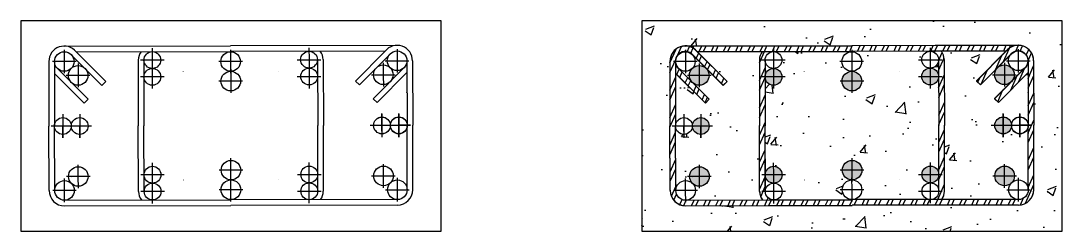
# Model space of a CAD drawing. Header units: millimetres. Extents: x 2329 to 2450, y 1882 to 1940.
# Drawn here: x 2447.639 to 2449.126, y 1912.05 to 1912.35 of the extents above; entities that cross this region are included whole.
import ezdxf

# ---------------------------------------------------------------- set-up
doc = ezdxf.new("R2010")
doc.units = ezdxf.units.MM
doc.linetypes.add('CENTRO', pattern=[50.8, 31.75, -6.35, 6.35, -6.35])
doc.layers.add('Fondazione', color=7, linetype='Continuous', lineweight=25)
doc.layers.add('staffe', color=252, linetype='Continuous', lineweight=20)
doc.layers.add('grigio', color=252, linetype='Continuous')
doc.layers.add('linea di sezione', color=10, linetype='CENTRO')
pattern_1 = [(246, (1.699305, 0.561396), (0.01450253414, -0.00645694421), []), (246, (1.70215, 0.553986), (0.01450253414, -0.00645694421), [])]
pattern_2 = [(50, (1.69931, 0.5614), (0.1275292683, -0.01115736), [0.013335, -0.146685]), (355, (1.6993, 0.5614), (-0.024670395, 0.1337397917), [0.010668, -0.117348409]), (100.4514447, (1.70993, 0.56047), (0.102858873, 0.1225824263), [0.011333006, -0.124663171]), (46.1842, (1.6993, 0.59696), (0.189755329, -0.0294296296), [0.0200025, -0.2200275]), (96.6355576, (1.71512, 0.5945), (0.166182894, 0.173198287), [0.016999516, -0.186994926]), (351.184151, (1.6993, 0.59696), (0.166182894, 0.173198287), [0.016001977, -0.176021812]), (21, (1.71709, 0.58807), (0.106130074, -0.0715856387), [0.013335, -0.146685]), (326, (1.71709, 0.58807), (0.04326142, 0.1289315763), [0.010668, -0.117348]), (71.451445, (1.72593, 0.5821), (0.1493914935, 0.057345938), [0.011333006, -0.1246629563]), (37.5, (1.699305, 0.561396), (0.0021620223, 0.0591885272), [0, -0.1159256, 0, -0.119126, 0, -0.1177925]), (7.5, (1.699305, 0.561396), (0.0467737638, 0.0701264024), [0, -0.0679196, 0, -0.1132586, 0, -0.0448945]), (327.5, (1.659656, 0.561396), (0.0949134166, -0.0040101208), [0, -0.04445, 0, -0.138684, 0, -0.184023]), (317.5, (1.64188, 0.5614), (0.103690427, 0.0177985437), [0, -0.057785, 0, -0.0921004, 0, -0.130683])]

msp = doc.modelspace()

# ---------------------------------------------------------------- hatches: boundary and pattern name
at = {"true_color": 0xf1eb1f, "transparency": 33554687}
h = msp.add_hatch(color=2, dxfattribs=at)
h.dxf.hatch_style = 1
h.paths.add_polyline_path([(2448.6215, 1912.2719), (2448.6075, 1912.2719), (2448.6075, 1912.2579, 0.414214)])
h.paths.add_polyline_path([(2448.6186, 1912.2805), (2448.6161, 1912.283, 0.166164), (2448.6075, 1912.2859), (2448.6075, 1912.2719), (2448.6215, 1912.2719, 0.166164)])
h.paths.add_polyline_path([(2448.6075, 1912.2859, 0.414214), (2448.5935, 1912.2719), (2448.6075, 1912.2719)])
h.paths.add_polyline_path([(2448.6075, 1912.2719), (2448.5935, 1912.2719, 0.148045), (2448.5959, 1912.2641), (2448.5998, 1912.2603, 0.148045), (2448.6075, 1912.2579)])
h = msp.add_hatch(color=2, dxfattribs=at)
h.dxf.hatch_style = 1
h.paths.add_polyline_path([(2448.7135, 1912.2818, 0.414214), (2448.7015, 1912.2698), (2448.7135, 1912.2698)])
h.paths.add_polyline_path([(2448.7135, 1912.2818), (2448.7135, 1912.2698), (2448.7255, 1912.2698, 0.414214)])
h.paths.add_polyline_path([(2448.7255, 1912.2698), (2448.7135, 1912.2698), (2448.7135, 1912.2578, 0.414214)])
h.paths.add_polyline_path([(2448.7135, 1912.2698), (2448.7015, 1912.2698, 0.414214), (2448.7135, 1912.2578)])
h = msp.add_hatch(color=2, dxfattribs=at)
h.dxf.hatch_style = 1
h.paths.add_polyline_path([(2448.9373, 1912.2818, 0.414214), (2448.9253, 1912.2698), (2448.9373, 1912.2698)])
h.paths.add_polyline_path([(2448.9373, 1912.2818), (2448.9373, 1912.2698), (2448.9493, 1912.2698, 0.414214)])
h.paths.add_polyline_path([(2448.9493, 1912.2698), (2448.9373, 1912.2698), (2448.9373, 1912.2578, 0.414214)])
h.paths.add_polyline_path([(2448.9373, 1912.2698), (2448.9253, 1912.2698, 0.414214), (2448.9373, 1912.2578)])
h = msp.add_hatch(color=2, dxfattribs=at)
h.dxf.hatch_style = 1
h.paths.add_polyline_path([(2449.0573, 1912.2728), (2449.0433, 1912.2728), (2449.0433, 1912.2588, 0.414214)])
h.paths.add_polyline_path([(2449.0544, 1912.2813), (2449.0518, 1912.2838, 0.166164), (2449.0433, 1912.2868), (2449.0433, 1912.2728), (2449.0573, 1912.2728, 0.166164)])
h.paths.add_polyline_path([(2449.0433, 1912.2868, 0.414214), (2449.0293, 1912.2728), (2449.0433, 1912.2728)])
h.paths.add_polyline_path([(2449.0433, 1912.2728), (2449.0293, 1912.2728, 0.148045), (2449.0316, 1912.265), (2449.0355, 1912.2611, 0.148045), (2449.0433, 1912.2588)])
h = msp.add_hatch(color=2, dxfattribs=at)
h.dxf.hatch_style = 1
h.paths.add_polyline_path([(2448.8395, 1912.2637), (2448.8255, 1912.2637), (2448.8255, 1912.2497, 0.414214)])
h.paths.add_polyline_path([(2448.8366, 1912.2723), (2448.8341, 1912.2748, 0.166164), (2448.8255, 1912.2777), (2448.8255, 1912.2637), (2448.8395, 1912.2637, 0.166164)])
h.paths.add_polyline_path([(2448.8255, 1912.2777, 0.414214), (2448.8115, 1912.2637), (2448.8255, 1912.2637)])
h.paths.add_polyline_path([(2448.8255, 1912.2637), (2448.8115, 1912.2637, 0.148045), (2448.8139, 1912.2559), (2448.8177, 1912.2521, 0.148045), (2448.8255, 1912.2497)])
h = msp.add_hatch(color=2, dxfattribs=at)
h.dxf.hatch_style = 1
h.paths.add_polyline_path([(2448.6097, 1912.2117, 0.414214), (2448.5977, 1912.1997), (2448.6097, 1912.1997)])
h.paths.add_polyline_path([(2448.6097, 1912.2117), (2448.6097, 1912.1997), (2448.6217, 1912.1997, 0.414214)])
h.paths.add_polyline_path([(2448.6217, 1912.1997), (2448.6097, 1912.1997), (2448.6097, 1912.1877, 0.414214)])
h.paths.add_polyline_path([(2448.6097, 1912.1997), (2448.5977, 1912.1997, 0.414214), (2448.6097, 1912.1877)])
h = msp.add_hatch(color=2, dxfattribs=at)
h.dxf.hatch_style = 1
h.paths.add_polyline_path([(2449.0414, 1912.2125, 0.414214), (2449.0294, 1912.2005), (2449.0414, 1912.2005)])
h.paths.add_polyline_path([(2449.0414, 1912.2125), (2449.0414, 1912.2005), (2449.0534, 1912.2005, 0.414214)])
h.paths.add_polyline_path([(2449.0534, 1912.2005), (2449.0414, 1912.2005), (2449.0414, 1912.1885, 0.414214)])
h.paths.add_polyline_path([(2449.0414, 1912.2005), (2449.0294, 1912.2005, 0.414214), (2449.0414, 1912.1885)])
h = msp.add_hatch(color=2, dxfattribs=at)
h.dxf.hatch_style = 1
h.paths.add_polyline_path([(2448.8398, 1912.1367), (2448.8258, 1912.1367), (2448.8258, 1912.1227, 0.414214)])
h.paths.add_polyline_path([(2448.8368, 1912.1453), (2448.8343, 1912.1478, 0.166164), (2448.8258, 1912.1507), (2448.8258, 1912.1367), (2448.8398, 1912.1367, 0.166164)])
h.paths.add_polyline_path([(2448.8258, 1912.1507, 0.414214), (2448.8118, 1912.1367), (2448.8258, 1912.1367)])
h.paths.add_polyline_path([(2448.8258, 1912.1367), (2448.8118, 1912.1367, 0.148045), (2448.8141, 1912.129), (2448.818, 1912.1251, 0.148045), (2448.8258, 1912.1227)])
h = msp.add_hatch(color=2, dxfattribs=at)
h.dxf.hatch_style = 1
h.paths.add_polyline_path([(2448.6215, 1912.1277), (2448.6075, 1912.1277), (2448.6075, 1912.1137, 0.414214)])
h.paths.add_polyline_path([(2448.6186, 1912.1362), (2448.6161, 1912.1387, 0.166164), (2448.6075, 1912.1417), (2448.6075, 1912.1277), (2448.6215, 1912.1277, 0.166164)])
h.paths.add_polyline_path([(2448.6075, 1912.1417, 0.414214), (2448.5935, 1912.1277), (2448.6075, 1912.1277)])
h.paths.add_polyline_path([(2448.6075, 1912.1277), (2448.5935, 1912.1277, 0.148045), (2448.5959, 1912.1199), (2448.5998, 1912.116, 0.148045), (2448.6075, 1912.1137)])
h = msp.add_hatch(color=2, dxfattribs=at)
h.dxf.hatch_style = 1
h.paths.add_polyline_path([(2448.7138, 1912.1422, 0.414214), (2448.7018, 1912.1302), (2448.7138, 1912.1302)])
h.paths.add_polyline_path([(2448.7138, 1912.1422), (2448.7138, 1912.1302), (2448.7258, 1912.1302, 0.414214)])
h.paths.add_polyline_path([(2448.7258, 1912.1302), (2448.7138, 1912.1302), (2448.7138, 1912.1182, 0.414214)])
h.paths.add_polyline_path([(2448.7138, 1912.1302), (2448.7018, 1912.1302, 0.414214), (2448.7138, 1912.1182)])
h = msp.add_hatch(color=2, dxfattribs=at)
h.dxf.hatch_style = 1
h.paths.add_polyline_path([(2448.9376, 1912.1426, 0.414214), (2448.9256, 1912.1306), (2448.9376, 1912.1306)])
h.paths.add_polyline_path([(2448.9376, 1912.1426), (2448.9376, 1912.1306), (2448.9496, 1912.1306, 0.414214)])
h.paths.add_polyline_path([(2448.9496, 1912.1306), (2448.9376, 1912.1306), (2448.9376, 1912.1186, 0.414214)])
h.paths.add_polyline_path([(2448.9376, 1912.1306), (2448.9256, 1912.1306, 0.414214), (2448.9376, 1912.1186)])
h = msp.add_hatch(color=2, dxfattribs=at)
h.dxf.hatch_style = 1
h.paths.add_polyline_path([(2449.0576, 1912.1285), (2449.0436, 1912.1285), (2449.0436, 1912.1145, 0.414214)])
h.paths.add_polyline_path([(2449.0546, 1912.1371), (2449.0521, 1912.1396, 0.166164), (2449.0436, 1912.1425), (2449.0436, 1912.1285), (2449.0576, 1912.1285, 0.166164)])
h.paths.add_polyline_path([(2449.0436, 1912.1425, 0.414214), (2449.0296, 1912.1285), (2449.0436, 1912.1285)])
h.paths.add_polyline_path([(2449.0436, 1912.1285), (2449.0296, 1912.1285, 0.148045), (2449.0319, 1912.1208), (2449.0358, 1912.1169, 0.148045), (2449.0436, 1912.1145)])
at = {"layer": 'grigio', "transparency": 33554687}
h = msp.add_hatch(dxfattribs=at)
h.set_pattern_fill('AR-CONC', color=256, scale=0.0007)
h.set_pattern_definition([(50, (-0.91984, 0), (0.1275292683, -0.01115736), [0.013335, -0.146685]), (355, (-0.91984, 0), (-0.024670395, 0.1337397917), [0.010668, -0.117348409]), (100.4514447, (-0.90921, -0.00093), (0.102858873, 0.1225824263), [0.011333006, -0.124663171]), (46.1842, (-0.91984, 0.03556), (0.189755329, -0.0294296296), [0.0200025, -0.2200275]), (96.6355576, (-0.90402, 0.0331), (0.166182894, 0.173198287), [0.016999516, -0.186994926]), (351.184151, (-0.91984, 0.03556), (0.166182894, 0.173198287), [0.016001977, -0.176021812]), (21, (-0.90206, 0.02667), (0.106130074, -0.0715856387), [0.013335, -0.146685]), (326, (-0.90206, 0.02667), (0.04326142, 0.1289315763), [0.010668, -0.117348]), (71.451445, (-0.89321, 0.0207), (0.1493914935, 0.057345938), [0.011333006, -0.1246629563]), (37.5, (-0.919837, 0), (0.0021620223, 0.0591885272), [0, -0.1159256, 0, -0.119126, 0, -0.1177925]), (7.5, (-0.91984, 0), (0.0467737638, 0.0701264024), [0, -0.0679196, 0, -0.1132586, 0, -0.0448945]), (327.5, (-0.959487, 0), (0.0949134166, -0.0040101208), [0, -0.04445, 0, -0.138684, 0, -0.184023]), (317.5, (-0.97727, 0), (0.103690427, 0.0177985437), [0, -0.057785, 0, -0.0921004, 0, -0.130683])])
h.paths.add_polyline_path([(2449.1257, 1912.3497), (2448.5257, 1912.3497), (2448.5257, 1912.0497), (2449.1257, 1912.0497)])
h.paths.add_polyline_path([(2448.5657, 1912.1997), (2448.5657, 1912.2917, -0.413939), (2448.5877, 1912.3137), (2448.8253, 1912.314), (2449.0629, 1912.3147, -0.413939), (2449.085, 1912.2927), (2449.0854, 1912.2007), (2449.0854, 1912.1091, -0.411459), (2449.0634, 1912.0866), (2448.8258, 1912.0864), (2448.5888, 1912.0857, -0.416424), (2448.5661, 1912.1078)], flags=16)
h.paths.add_polyline_path([(2448.5977, 1912.1997), (2448.6097, 1912.1997), (2448.6097, 1912.2117, 0.414214)], flags=0)
h.paths.add_polyline_path([(2448.5882, 1912.0938), (2448.5881, 1912.1078), (2448.5741, 1912.1077, 0.414214)], flags=0)
h.paths.add_polyline_path([(2448.5737, 1912.1997), (2448.5737, 1912.1997, 0.414214), (2448.5857, 1912.1877), (2448.5857, 1912.1997), (2448.5737, 1912.1997), (2448.5737, 1912.1996, -1.004548), (2448.5977, 1912.1997, -0.995472), (2448.5737, 1912.1996)], flags=0)
h.paths.add_polyline_path([(2448.6218, 1912.1277, -1), (2448.5938, 1912.1277, -1)], flags=0)
h.paths.add_polyline_path([(2449.0654, 1912.1887), (2449.0654, 1912.1885, 0.413049), (2449.0774, 1912.2005), (2449.0774, 1912.2005, -0.408829)], flags=0)
h.paths.add_polyline_path([(2449.0414, 1912.1886), (2449.0414, 1912.2005), (2449.0294, 1912.2005, 0.412285)], flags=0)
h.paths.add_polyline_path([(2449.0294, 1912.2005), (2449.0414, 1912.2006), (2449.0413, 1912.2125, 0.412285)], flags=0)
h.paths.add_polyline_path([(2449.0414, 1912.2005), (2449.0582, 1912.2005), (2449.0654, 1912.2005), (2449.0654, 1912.2007), (2449.0654, 1912.2007), (2449.0485, 1912.2006), (2449.0414, 1912.2006)], flags=0)
h.paths.add_polyline_path([(2448.6978, 1912.0941, -0.161554), (2448.6938, 1912.1061), (2448.6934, 1912.2), (2448.6934, 1912.2938, -0.161554), (2448.6974, 1912.3058), (2448.6047, 1912.3057), (2448.6472, 1912.2632), (2448.6416, 1912.2575), (2448.6186, 1912.2805, -0.166164), (2448.6215, 1912.2719, -0.6233), (2448.599, 1912.2608), (2448.6219, 1912.2379), (2448.6163, 1912.2322), (2448.5737, 1912.2748), (2448.5737, 1912.2917, -0.715008), (2448.5988, 1912.3003), (2448.6161, 1912.283, -0.063464), (2448.6186, 1912.2805), (2448.6416, 1912.2575), (2448.6472, 1912.2632), (2448.6047, 1912.3057), (2448.8253, 1912.306), (2449.046, 1912.3066), (2449.0036, 1912.2639), (2449.0093, 1912.2583), (2449.0322, 1912.2813, -0.063464), (2449.0347, 1912.2838), (2449.0519, 1912.3012, -0.715008), (2449.077, 1912.2927), (2449.0774, 1912.2007), (2449.0774, 1912.1087, -0.413615), (2449.0634, 1912.0947), (2448.8258, 1912.0945)], flags=0)
h.paths.add_polyline_path([(2448.7015, 1912.2), (2448.7015, 1912.2938, -1), (2448.7255, 1912.2938, -0.414214), (2448.7135, 1912.2818, -0.414214), (2448.7255, 1912.2698, -1), (2448.7015, 1912.2698), (2448.7015, 1912.2), (2448.7018, 1912.1301, -1.001976), (2448.7258, 1912.1302, -0.413058), (2448.7138, 1912.1182, -0.41537), (2448.7259, 1912.1062, -0.998028), (2448.7019, 1912.1061)], flags=0)
h.paths.add_polyline_path([(2448.8256, 1912.1227, -0.41164), (2448.8118, 1912.1367, -1), (2448.8398, 1912.1367, -0.413058), (2448.8258, 1912.1227, -0.41164), (2448.8397, 1912.1087, -1), (2448.8117, 1912.1087, -0.413058)], flags=0)
h.paths.add_polyline_path([(2448.8257, 1912.1087), (2448.8256, 1912.1256), (2448.8258, 1912.1367), (2448.8258, 1912.1199)], flags=0)
h.paths.add_polyline_path([(2448.8115, 1912.2637, -0.410486), (2448.8253, 1912.2777, -0.414214), (2448.8113, 1912.2917, -1), (2448.8393, 1912.2917, -0.410486), (2448.8255, 1912.2777, -0.414214), (2448.8395, 1912.2637, -1)], flags=0)
h.paths.add_polyline_path([(2448.8255, 1912.2637), (2448.8255, 1912.2806), (2448.8253, 1912.2917), (2448.8253, 1912.2749)], flags=0)
h.paths.add_polyline_path([(2448.9256, 1912.1306, -1), (2448.9496, 1912.1306), (2448.9496, 1912.2005), (2448.9493, 1912.2703, -1.001976), (2448.9253, 1912.2703, -0.413058), (2448.9373, 1912.2823, -0.41537), (2448.9252, 1912.2943, -0.998028), (2448.9492, 1912.2943), (2448.9496, 1912.2005), (2448.9496, 1912.1066, -1), (2448.9256, 1912.1066, -0.414214), (2448.9376, 1912.1186, -0.414214)], flags=0)
h.paths.add_polyline_path([(2449.0296, 1912.1285, -1), (2449.0576, 1912.1285, -1)], flags=0)
h = msp.add_hatch(dxfattribs=at)
h.set_pattern_fill('STEEL', color=256, scale=0.005, angle=201)
h.set_pattern_definition(pattern_1)
h.paths.add_polyline_path([(2448.5737, 1912.2), (2448.5737, 1912.292, -0.623285), (2448.5963, 1912.303), (2448.6415, 1912.2578), (2448.6472, 1912.2634), (2448.6047, 1912.306), (2448.6047, 1912.306, 0.702941), (2448.5657, 1912.292), (2448.5657, 1912.2), (2448.5661, 1912.1081, 0.408671), (2448.5882, 1912.086), (2448.8258, 1912.0867), (2449.0633, 1912.0869, 0.411459), (2449.0853, 1912.1093), (2449.0853, 1912.201), (2449.085, 1912.293, 0.702941), (2449.046, 1912.3068), (2449.046, 1912.3068), (2449.0036, 1912.2641), (2449.0093, 1912.2585), (2449.0519, 1912.3014, -0.715008), (2449.077, 1912.2929), (2449.0773, 1912.201), (2449.0773, 1912.109, -0.413615), (2449.0634, 1912.095), (2448.8257, 1912.0947), (2448.5881, 1912.094, -0.414211), (2448.5741, 1912.108)])
h.paths.add_polyline_path([(2448.5792, 1912.2809, -0.23207), (2448.5737, 1912.292), (2448.5737, 1912.275), (2448.6163, 1912.2325), (2448.6219, 1912.2381)], flags=17)
h.paths.add_polyline_path([(2449.0771, 1912.276), (2449.077, 1912.2929, -0.23207), (2449.0716, 1912.2819), (2449.029, 1912.2389), (2449.0347, 1912.2333)], flags=17)
h = msp.add_hatch(dxfattribs=at)
h.set_pattern_fill('STEEL', color=256, scale=0.005, angle=201)
h.set_pattern_definition(pattern_1)
h.paths.add_polyline_path([(2449.0629, 1912.3149), (2448.8253, 1912.3143), (2448.5877, 1912.314, -0.223863), (2448.6047, 1912.306), (2448.8253, 1912.3062), (2449.046, 1912.3068, -0.223863)])
h = msp.add_hatch(dxfattribs=at)
h.set_pattern_fill('AR-CONC', color=256, scale=0.0007)
h.set_pattern_definition(pattern_2)
h.paths.add_polyline_path([(2448.6934, 1912.2941, -0.161554), (2448.6974, 1912.3061), (2448.6047, 1912.306), (2448.6472, 1912.2634), (2448.6415, 1912.2578), (2448.6174, 1912.2818, -0.198912), (2448.6215, 1912.2719, -0.59899), (2448.5998, 1912.2603), (2448.6219, 1912.2381), (2448.6163, 1912.2325), (2448.5737, 1912.275), (2448.5737, 1912.2), (2448.5737, 1912.1997), (2448.5737, 1912.1997, -1), (2448.5977, 1912.1997, -0.998023), (2448.5737, 1912.1997), (2448.5741, 1912.1077, -0.66813), (2448.598, 1912.1177, -0.199938), (2448.5938, 1912.1277, -1), (2448.6218, 1912.1277, -0.666762), (2448.598, 1912.1177, -0.199938), (2448.6021, 1912.1078, -0.359722), (2448.5907, 1912.0941), (2448.6978, 1912.0944, -0.161554), (2448.6938, 1912.1063), (2448.6934, 1912.2002)])
h.paths.add_polyline_path([(2448.6217, 1912.1997, -1), (2448.5977, 1912.1997, -1)], flags=16)
h = msp.add_hatch(dxfattribs=at)
h.set_pattern_fill('STEEL', color=256, scale=0.005, angle=201)
h.set_pattern_definition(pattern_1)
h.paths.add_polyline_path([(2448.7015, 1912.2941, -0.413618), (2448.7134, 1912.3061), (2448.6974, 1912.3061, 0.161554), (2448.6934, 1912.2941), (2448.6934, 1912.2002), (2448.6938, 1912.1063, 0.161554), (2448.6978, 1912.0944), (2448.7139, 1912.0944, -0.414214), (2448.7018, 1912.1064), (2448.7015, 1912.2002)])
h.paths.add_polyline_path([(2448.9573, 1912.2946, 0.161554), (2448.9533, 1912.3066), (2448.9372, 1912.3065, -0.414214), (2448.9492, 1912.2946), (2448.9496, 1912.2007), (2448.9496, 1912.1069, -0.413618), (2448.9376, 1912.0949), (2448.9537, 1912.0949, 0.161554), (2448.9577, 1912.1069), (2448.9577, 1912.2007)])
h = msp.add_hatch(dxfattribs=at)
h.set_pattern_fill('AR-CONC', color=256, scale=0.0007)
h.set_pattern_definition(pattern_2)
h.paths.add_polyline_path([(2448.9496, 1912.2007), (2448.9493, 1912.2697, -0.976486), (2448.9253, 1912.2703, -0.413058), (2448.9373, 1912.2823, -0.41537), (2448.9252, 1912.2943, -0.413356), (2448.9372, 1912.3063), (2448.8253, 1912.3062), (2448.8253, 1912.3057, -0.414512), (2448.8393, 1912.2917, -0.410486), (2448.8255, 1912.2777, -0.414214), (2448.8395, 1912.2637, -1), (2448.8115, 1912.2637, -0.410486), (2448.8253, 1912.2777, -0.414214), (2448.8113, 1912.2917, -0.413916), (2448.8253, 1912.3057), (2448.7135, 1912.3058, -0.413866), (2448.7255, 1912.2938, -0.414214), (2448.7135, 1912.2818, -0.414214), (2448.7255, 1912.2698, -1), (2448.7015, 1912.2698), (2448.7015, 1912.2002), (2448.7018, 1912.1301, -1.001976), (2448.7258, 1912.1302, -0.413058), (2448.7138, 1912.1182, -0.41537), (2448.7259, 1912.1062, -0.355492), (2448.7163, 1912.0944), (2448.8257, 1912.0947, -0.41537), (2448.8117, 1912.1087, -0.413058), (2448.8256, 1912.1227, -0.41164), (2448.8118, 1912.1367, -1), (2448.8398, 1912.1367, -0.413058), (2448.8258, 1912.1227, -0.41164), (2448.8397, 1912.1087, -0.413058), (2448.8257, 1912.0947), (2448.9352, 1912.0949, -0.356608), (2448.9256, 1912.1066, -0.414214), (2448.9376, 1912.1186, -0.414214), (2448.9256, 1912.1306, -0.973815), (2448.9496, 1912.1312)])
h.paths.add_polyline_path([(2448.7578, 1912.123), (2448.7578, 1912.1227), (2448.7578, 1912.1225), (2448.7578, 1912.1227)], flags=16)
h = msp.add_hatch(dxfattribs=at)
h.set_pattern_fill('AR-CONC', color=256, scale=0.0007)
h.set_pattern_definition(pattern_2)
h.paths.add_polyline_path([(2449.049, 1912.2927, -0.197887), (2449.0531, 1912.3025), (2449.0334, 1912.2826, -0.413883), (2449.0531, 1912.2827, -0.199938)])
h.paths.add_polyline_path([(2449.0707, 1912.281, -0.355146), (2449.0531, 1912.2827, -0.199938), (2449.0573, 1912.2728, -0.144919), (2449.055, 1912.2652)])
h.paths.add_polyline_path([(2448.9492, 1912.2937, -0.399199), (2448.9373, 1912.2823, -0.399199), (2448.9493, 1912.2709)])
h.paths.add_polyline_path([(2448.7015, 1912.2938), (2448.7015, 1912.2698, -0.414161), (2448.7135, 1912.2818, -0.414214)])
h.paths.add_polyline_path([(2448.9496, 1912.13, -0.398756), (2448.9376, 1912.1186, -0.398756), (2448.9496, 1912.1072)])
h = msp.add_hatch(dxfattribs=at)
h.set_pattern_fill('AR-CONC', color=256, scale=0.0007)
h.set_pattern_definition(pattern_2)
h.paths.add_polyline_path([(2448.9573, 1912.2946, 0.161554), (2448.9533, 1912.3065), (2449.046, 1912.3068), (2449.0036, 1912.2641), (2449.0093, 1912.2584), (2449.0333, 1912.2826, 0.198912), (2449.0292, 1912.2727, 0.59899), (2449.0511, 1912.2611), (2449.029, 1912.2389), (2449.0347, 1912.2332), (2449.0771, 1912.2759), (2449.0773, 1912.2009), (2449.0773, 1912.2006), (2449.0773, 1912.2006, 1), (2449.0533, 1912.2005, 0.998023), (2449.0773, 1912.2006), (2449.0773, 1912.1087, 0.66813), (2449.0534, 1912.1186, 0.199938), (2449.0575, 1912.1285, 1), (2449.0295, 1912.1284, 0.666762), (2449.0534, 1912.1186, 0.199938), (2449.0493, 1912.1086, 0.359722), (2449.0607, 1912.0949), (2448.9536, 1912.0948, 0.161554), (2448.9576, 1912.1068), (2448.9576, 1912.2007)])
h.paths.add_polyline_path([(2449.0293, 1912.2005, 1), (2449.0533, 1912.2005, 1)], flags=16)

# ---------------------------------------------------------------- linework, layer by layer
for points in [[(2447.8066, 1912.2938), (2447.8066, 1912.1998)], [(2447.8146, 1912.2938), (2447.8146, 1912.1998)], [(2448.0624, 1912.2943), (2448.0627, 1912.2003)], [(2448.0704, 1912.2944), (2448.0708, 1912.2004)], [(2448.6934, 1912.2941), (2448.6934, 1912.2001)], [(2448.6934, 1912.2938), (2448.6934, 1912.1998)], [(2448.7015, 1912.2941), (2448.7015, 1912.2001)], [(2448.7015, 1912.2938), (2448.7015, 1912.1998)], [(2448.9492, 1912.2946), (2448.9496, 1912.2006)], [(2448.9492, 1912.2943), (2448.9496, 1912.2003)], [(2448.9573, 1912.2946), (2448.9577, 1912.2006)], [(2448.9573, 1912.2944), (2448.9577, 1912.2004)], [(2447.7009, 1912.2777), (2447.7009, 1912.2777)], [(2448.1664, 1912.2744), (2448.1663, 1912.2745)], [(2448.1762, 1912.2787), (2448.1762, 1912.2787)], [(2448.5877, 1912.278), (2448.5877, 1912.278)], [(2448.5877, 1912.2777), (2448.5877, 1912.2777)], [(2449.0533, 1912.2744), (2449.0532, 1912.2745)], [(2449.0631, 1912.2787), (2449.0631, 1912.2787)], [(2447.8069, 1912.1061), (2447.8066, 1912.2001)], [(2447.815, 1912.1061), (2447.8146, 1912.2001)], [(2448.0627, 1912.1066), (2448.0627, 1912.2006)], [(2448.0708, 1912.1066), (2448.0708, 1912.2006)], [(2448.6938, 1912.1063), (2448.6934, 1912.2003)], [(2448.6938, 1912.1061), (2448.6934, 1912.2001)], [(2448.7018, 1912.1064), (2448.7015, 1912.2004)], [(2448.7019, 1912.1061), (2448.7015, 1912.2001)], [(2448.9496, 1912.1069), (2448.9496, 1912.2009)], [(2448.9496, 1912.1066), (2448.9496, 1912.2006)], [(2448.9577, 1912.1069), (2448.9577, 1912.2009)], [(2448.9577, 1912.1066), (2448.9577, 1912.2006)], [(2447.7012, 1912.1218), (2447.7012, 1912.1218)], [(2447.711, 1912.126), (2447.711, 1912.1259)], [(2448.1667, 1912.1269), (2448.1666, 1912.1268)], [(2448.1765, 1912.1227), (2448.1765, 1912.1227)], [(2448.588, 1912.1218), (2448.588, 1912.1218)], [(2448.588, 1912.1218), (2448.588, 1912.1218)], [(2448.5979, 1912.126), (2448.5979, 1912.1259)], [(2448.5979, 1912.126), (2448.5979, 1912.1259)], [(2449.0535, 1912.1269), (2449.0535, 1912.1268)], [(2449.0535, 1912.1269), (2449.0535, 1912.1268)], [(2449.0634, 1912.1227), (2449.0634, 1912.1227)], [(2449.0634, 1912.1227), (2449.0634, 1912.1227)]]:
    msp.add_lwpolyline(points)
for centre, radius in [((2447.7009, 1912.2917), 0.014), ((2447.8266, 1912.2938), 0.012), ((2447.9384, 1912.2917), 0.014), ((2448.0504, 1912.2943), 0.012), ((2448.1761, 1912.2927), 0.014), ((2448.5877, 1912.2917), 0.014), ((2448.5877, 1912.2917), 0.014), ((2448.7135, 1912.2938), 0.012), ((2448.7135, 1912.2938), 0.012), ((2448.8253, 1912.2917), 0.014), ((2448.8253, 1912.2917), 0.014), ((2448.9372, 1912.2943), 0.012), ((2448.9372, 1912.2943), 0.012), ((2449.063, 1912.2927), 0.014), ((2449.063, 1912.2927), 0.014), ((2447.7207, 1912.2719), 0.014), ((2447.8266, 1912.2698), 0.012), ((2448.0505, 1912.2703), 0.012), ((2448.1564, 1912.2728), 0.014), ((2448.6075, 1912.2719), 0.014), ((2448.6075, 1912.2719), 0.014), ((2448.7135, 1912.2698), 0.012), ((2448.7135, 1912.2698), 0.012), ((2448.9373, 1912.2703), 0.012), ((2448.9373, 1912.2703), 0.012), ((2449.0433, 1912.2728), 0.014), ((2449.0433, 1912.2728), 0.014), ((2447.9386, 1912.2637), 0.014), ((2448.8255, 1912.2637), 0.014), ((2448.8255, 1912.2637), 0.014), ((2447.6989, 1912.1997), 0.012), ((2447.7229, 1912.1997), 0.012), ((2448.1545, 1912.2006), 0.012), ((2448.1545, 1912.2005), 0.012), ((2448.1785, 1912.2007), 0.012), ((2448.1785, 1912.2005), 0.012), ((2448.5857, 1912.1997), 0.012), ((2448.5857, 1912.1997), 0.012), ((2448.6097, 1912.1997), 0.012), ((2448.6097, 1912.1997), 0.012), ((2449.0414, 1912.2006), 0.012), ((2449.0414, 1912.2006), 0.012), ((2449.0414, 1912.2005), 0.012), ((2449.0414, 1912.2005), 0.012), ((2449.0654, 1912.2007), 0.012), ((2449.0654, 1912.2007), 0.012), ((2449.0654, 1912.2005), 0.012), ((2449.0654, 1912.2005), 0.012), ((2447.9389, 1912.1367), 0.014), ((2448.8258, 1912.1367), 0.014), ((2448.8258, 1912.1367), 0.014), ((2447.7209, 1912.1277), 0.014), ((2447.8269, 1912.1302), 0.012), ((2448.0507, 1912.1306), 0.012), ((2448.1567, 1912.1285), 0.014), ((2448.6078, 1912.1277), 0.014), ((2448.6078, 1912.1277), 0.014), ((2448.7138, 1912.1302), 0.012), ((2448.7138, 1912.1302), 0.012), ((2448.9376, 1912.1306), 0.012), ((2448.9376, 1912.1306), 0.012), ((2449.0436, 1912.1285), 0.014), ((2449.0436, 1912.1285), 0.014), ((2447.7012, 1912.1078), 0.014), ((2447.827, 1912.1062), 0.012), ((2447.9388, 1912.1087), 0.014), ((2448.0507, 1912.1066), 0.012), ((2448.1765, 1912.1087), 0.014), ((2448.5881, 1912.1078), 0.014), ((2448.5881, 1912.1078), 0.014), ((2448.7139, 1912.1062), 0.012), ((2448.7139, 1912.1062), 0.012), ((2448.8257, 1912.1087), 0.014), ((2448.8257, 1912.1087), 0.014), ((2448.9376, 1912.1066), 0.012), ((2448.9376, 1912.1066), 0.012), ((2449.0634, 1912.1087), 0.014), ((2449.0634, 1912.1087), 0.014)]:
    msp.add_circle(centre, radius)
for centre, radius, start, end in [((2447.7009, 1912.2917), 0.022, 39.2093, 180.2209), ((2448.1761, 1912.2927), 0.022, 0.0053, 141.0169), ((2448.5877, 1912.292), 0.022, 39.2093, 180.2209), ((2448.5877, 1912.2917), 0.022, 39.2093, 180.2209), ((2449.063, 1912.2929), 0.022, 0.0053, 141.0169), ((2449.063, 1912.2927), 0.022, 0.0053, 141.0169), ((2447.8266, 1912.2938), 0.02, 143.6002, 180), ((2448.0504, 1912.2943), 0.02, 0.2262, 36.626), ((2448.5877, 1912.292), 0.014, 52.2608, 232.2608), ((2448.7135, 1912.2941), 0.02, 143.6002, 180), ((2448.7135, 1912.2938), 0.02, 143.6002, 180), ((2448.9372, 1912.2945), 0.02, 0.2262, 36.626), ((2448.9372, 1912.2943), 0.02, 0.2262, 36.626), ((2449.063, 1912.2929), 0.014, 307.9654, 142.487), ((2447.7009, 1912.2637), 0.022, 230.478, 230.7907), ((2448.1762, 1912.2647), 0.022, 309.4355, 309.7482), ((2448.5877, 1912.264), 0.022, 230.478, 230.7907), ((2448.5877, 1912.2637), 0.022, 230.478, 230.7907), ((2449.0631, 1912.2649), 0.022, 309.4355, 309.7482), ((2449.0631, 1912.2647), 0.022, 309.4355, 309.7482), ((2447.7011, 1912.1358), 0.022, 129.4355, 129.7482), ((2448.1765, 1912.1367), 0.022, 50.478, 50.7907), ((2448.588, 1912.136), 0.022, 129.4355, 129.7482), ((2448.588, 1912.1358), 0.022, 129.4355, 129.7482), ((2449.0633, 1912.137), 0.022, 50.478, 50.7907), ((2449.0634, 1912.1367), 0.022, 50.478, 50.7907), ((2447.7015, 1912.108), 0.0223, 180.5778, 269.414), ((2447.827, 1912.1062), 0.02, 180.2262, 216.626), ((2448.0507, 1912.1066), 0.02, 323.6002, 0), ((2448.1762, 1912.109), 0.0223, 270.8122, 359.6484), ((2448.5884, 1912.1083), 0.0223, 180.5778, 269.414), ((2448.5884, 1912.108), 0.0223, 180.5778, 269.414), ((2448.7138, 1912.1064), 0.02, 180.2262, 216.626), ((2448.7139, 1912.1062), 0.02, 180.2262, 216.626), ((2448.9376, 1912.1069), 0.02, 323.6002, 0), ((2448.9376, 1912.1066), 0.02, 323.6002, 0), ((2449.063, 1912.1092), 0.0223, 270.8122, 359.6484), ((2449.063, 1912.109), 0.0223, 270.8122, 359.6484)]:
    msp.add_arc(centre, radius, start, end)
at = {"layer": 'Fondazione'}
for p, q in [((2447.7094, 1912.3028), (2447.7547, 1912.2575)), ((2447.7178, 1912.3057), (2447.7603, 1912.2632)), ((2448.1591, 1912.3066), (2448.1168, 1912.2639)), ((2448.1675, 1912.3037), (2448.1224, 1912.2583)), ((2448.5963, 1912.303), (2448.6415, 1912.2578)), ((2448.5963, 1912.3028), (2448.6416, 1912.2575)), ((2448.6047, 1912.306), (2448.6472, 1912.2634)), ((2448.6047, 1912.3057), (2448.6472, 1912.2632)), ((2449.046, 1912.3068), (2449.0036, 1912.2641)), ((2449.046, 1912.3066), (2449.0036, 1912.2639)), ((2449.0544, 1912.3039), (2449.0093, 1912.2585)), ((2449.0544, 1912.3037), (2449.0093, 1912.2583)), ((2447.6898, 1912.2831), (2447.735, 1912.2379)), ((2448.1872, 1912.2841), (2448.1421, 1912.2387)), ((2448.5767, 1912.2834), (2448.6219, 1912.2381)), ((2448.5767, 1912.2831), (2448.6219, 1912.2379)), ((2449.0741, 1912.2841), (2449.029, 1912.2387)), ((2449.0716, 1912.2819), (2449.029, 1912.2389)), ((2447.6869, 1912.2748), (2447.7294, 1912.2322)), ((2448.1902, 1912.2758), (2448.1478, 1912.2331)), ((2448.5737, 1912.275), (2448.6163, 1912.2325)), ((2448.5737, 1912.2748), (2448.6163, 1912.2322)), ((2449.0771, 1912.276), (2449.0347, 1912.2333)), ((2449.0771, 1912.2758), (2449.0347, 1912.2331)), ((2447.7603, 1912.2632), (2447.7547, 1912.2575)), ((2448.1168, 1912.2639), (2448.1224, 1912.2583)), ((2448.6472, 1912.2634), (2448.6415, 1912.2578)), ((2448.6472, 1912.2632), (2448.6416, 1912.2575)), ((2449.0036, 1912.2641), (2449.0093, 1912.2585)), ((2449.0036, 1912.2639), (2449.0093, 1912.2583)), ((2447.735, 1912.2379), (2447.7294, 1912.2322)), ((2448.1421, 1912.2387), (2448.1478, 1912.2331)), ((2448.6219, 1912.2381), (2448.6163, 1912.2325)), ((2448.6219, 1912.2379), (2448.6163, 1912.2322)), ((2449.029, 1912.2389), (2449.0347, 1912.2333)), ((2449.029, 1912.2387), (2449.0347, 1912.2331))]:
    msp.add_line(p, q, dxfattribs=at)
at = {"layer": 'Fondazione', "lineweight": 25}
for points in [[(2447.6389, 1912.0497), (2448.2389, 1912.0497), (2448.2389, 1912.3497), (2447.6389, 1912.3497)], [(2448.5257, 1912.0497), (2449.1257, 1912.0497), (2449.1257, 1912.3497), (2448.5257, 1912.3497)]]:
    msp.add_lwpolyline(points, close=True, dxfattribs=at)
at = {"layer": 'Fondazione'}
for points in [[(2447.7009, 1912.3138), (2447.9384, 1912.314)], [(2448.176, 1912.3147), (2447.9384, 1912.314)], [(2448.5877, 1912.314), (2448.8253, 1912.3143)], [(2448.5877, 1912.3138), (2448.8253, 1912.314)], [(2449.0629, 1912.315), (2448.8253, 1912.3143)], [(2449.0629, 1912.3147), (2448.8253, 1912.314)], [(2447.7178, 1912.3057), (2447.9385, 1912.306)], [(2448.1591, 1912.3066), (2447.9385, 1912.306)], [(2448.6047, 1912.306), (2448.8253, 1912.3062)], [(2448.6047, 1912.3057), (2448.8253, 1912.306)], [(2449.046, 1912.3068), (2448.8253, 1912.3062)], [(2449.046, 1912.3066), (2448.8253, 1912.306)], [(2447.6789, 1912.2917), (2447.6789, 1912.1997)], [(2447.6869, 1912.2917), (2447.6869, 1912.1997)], [(2448.1901, 1912.2927), (2448.1905, 1912.2007)], [(2448.1981, 1912.2927), (2448.1985, 1912.2007)], [(2448.5657, 1912.292), (2448.5657, 1912.2)], [(2448.5657, 1912.2917), (2448.5657, 1912.1997)], [(2448.5737, 1912.292), (2448.5737, 1912.2)], [(2448.5737, 1912.2917), (2448.5737, 1912.1997)], [(2449.077, 1912.2929), (2449.0773, 1912.2009)], [(2449.077, 1912.2927), (2449.0774, 1912.2007)], [(2449.085, 1912.293), (2449.0853, 1912.201)], [(2449.085, 1912.2927), (2449.0854, 1912.2007)], [(2447.6792, 1912.1077), (2447.6789, 1912.1997)], [(2447.6869, 1912.1997), (2447.6869, 1912.1997)], [(2447.6872, 1912.1077), (2447.6869, 1912.1997)], [(2447.6869, 1912.1997), (2447.6869, 1912.1997)], [(2448.1905, 1912.2007), (2448.1905, 1912.2007)], [(2448.1905, 1912.1087), (2448.1905, 1912.2007)], [(2448.1905, 1912.2007), (2448.1905, 1912.2007)], [(2448.1985, 1912.1087), (2448.1985, 1912.2007)], [(2448.5661, 1912.108), (2448.5657, 1912.2)], [(2448.5661, 1912.1077), (2448.5657, 1912.1997)], [(2448.5737, 1912.2), (2448.5737, 1912.2)], [(2448.5741, 1912.108), (2448.5737, 1912.2)], [(2448.5737, 1912.2), (2448.5737, 1912.2)], [(2448.5737, 1912.1997), (2448.5737, 1912.1997)], [(2448.5741, 1912.1077), (2448.5737, 1912.1997)], [(2448.5737, 1912.1997), (2448.5737, 1912.1997)], [(2449.0773, 1912.2009), (2449.0773, 1912.2009)], [(2449.0773, 1912.109), (2449.0773, 1912.201)], [(2449.0773, 1912.201), (2449.0773, 1912.201)], [(2449.0774, 1912.2007), (2449.0774, 1912.2007)], [(2449.0774, 1912.1087), (2449.0774, 1912.2007)], [(2449.0774, 1912.2007), (2449.0774, 1912.2007)], [(2449.0853, 1912.109), (2449.0853, 1912.201)], [(2449.0854, 1912.1087), (2449.0854, 1912.2007)], [(2447.7013, 1912.0938), (2447.9389, 1912.0945)], [(2448.1765, 1912.0947), (2447.9389, 1912.0945)], [(2448.5881, 1912.094), (2448.8257, 1912.0947)], [(2448.5882, 1912.0938), (2448.8258, 1912.0945)], [(2449.0633, 1912.095), (2448.8257, 1912.0947)], [(2449.0634, 1912.0947), (2448.8258, 1912.0945)], [(2447.7013, 1912.0857), (2447.9389, 1912.0864)], [(2448.1765, 1912.0866), (2447.9389, 1912.0864)], [(2448.5882, 1912.086), (2448.8258, 1912.0867)], [(2448.5882, 1912.0857), (2448.8258, 1912.0864)], [(2449.0633, 1912.0869), (2448.8258, 1912.0867)], [(2449.0634, 1912.0866), (2448.8258, 1912.0864)]]:
    msp.add_lwpolyline(points, dxfattribs=at)
at = {"layer": 'linea di sezione'}
for points in [[(2447.8266, 1912.3107), (2447.8266, 1912.2938)], [(2448.0503, 1912.3111), (2448.0504, 1912.2943)], [(2448.7135, 1912.3107), (2448.7135, 1912.2938)], [(2448.7135, 1912.3107), (2448.7135, 1912.2938)], [(2448.9372, 1912.3111), (2448.9372, 1912.2943)], [(2448.9372, 1912.3111), (2448.9372, 1912.2943)], [(2447.7009, 1912.3086), (2447.7009, 1912.2917)], [(2447.9384, 1912.3086), (2447.9384, 1912.2917)], [(2448.1761, 1912.3095), (2448.1761, 1912.2927)], [(2448.5877, 1912.3086), (2448.5877, 1912.2917)], [(2448.5877, 1912.3086), (2448.5877, 1912.2917)], [(2448.8253, 1912.3086), (2448.8253, 1912.2917)], [(2448.8253, 1912.3086), (2448.8253, 1912.2917)], [(2449.0629, 1912.3095), (2449.063, 1912.2927)], [(2449.0629, 1912.3095), (2449.063, 1912.2927)], [(2447.7009, 1912.2917), (2447.684, 1912.2917)], [(2447.7177, 1912.2917), (2447.7009, 1912.2917)], [(2447.7009, 1912.2917), (2447.7009, 1912.2749)], [(2447.7207, 1912.2888), (2447.7207, 1912.2719)], [(2447.8266, 1912.2938), (2447.8097, 1912.2938)], [(2447.8435, 1912.2938), (2447.8266, 1912.2938)], [(2447.8266, 1912.2938), (2447.8266, 1912.277)], [(2447.8266, 1912.2867), (2447.8266, 1912.2698)], [(2447.9384, 1912.2917), (2447.9216, 1912.2917)], [(2447.9553, 1912.2917), (2447.9384, 1912.2917)], [(2447.9384, 1912.2917), (2447.9384, 1912.2749)], [(2447.9386, 1912.2806), (2447.9386, 1912.2637)], [(2448.0335, 1912.2942), (2448.0504, 1912.2943)], [(2448.0504, 1912.2943), (2448.0672, 1912.2943)], [(2448.0504, 1912.2943), (2448.0504, 1912.2774)], [(2448.0504, 1912.2871), (2448.0505, 1912.2703)], [(2448.1563, 1912.2896), (2448.1564, 1912.2728)], [(2448.1593, 1912.2926), (2448.1761, 1912.2927)], [(2448.1761, 1912.2927), (2448.193, 1912.2927)], [(2448.1761, 1912.2927), (2448.1762, 1912.2758)], [(2448.5877, 1912.2917), (2448.5709, 1912.2917)], [(2448.5877, 1912.2917), (2448.5709, 1912.2917)], [(2448.6046, 1912.2917), (2448.5877, 1912.2917)], [(2448.5877, 1912.2917), (2448.5877, 1912.2749)], [(2448.6046, 1912.2917), (2448.5877, 1912.2917)], [(2448.5877, 1912.2917), (2448.5877, 1912.2749)], [(2448.6075, 1912.2888), (2448.6075, 1912.2719)], [(2448.6075, 1912.2888), (2448.6075, 1912.2719)], [(2448.7135, 1912.2938), (2448.6966, 1912.2938)], [(2448.7135, 1912.2938), (2448.6966, 1912.2938)], [(2448.7303, 1912.2938), (2448.7135, 1912.2938)], [(2448.7135, 1912.2938), (2448.7135, 1912.277)], [(2448.7303, 1912.2938), (2448.7135, 1912.2938)], [(2448.7135, 1912.2938), (2448.7135, 1912.277)], [(2448.7135, 1912.2867), (2448.7135, 1912.2698)], [(2448.7135, 1912.2867), (2448.7135, 1912.2698)], [(2448.8253, 1912.2917), (2448.8085, 1912.2917)], [(2448.8253, 1912.2917), (2448.8085, 1912.2917)], [(2448.8422, 1912.2917), (2448.8253, 1912.2917)], [(2448.8253, 1912.2917), (2448.8253, 1912.2749)], [(2448.8422, 1912.2917), (2448.8253, 1912.2917)], [(2448.8253, 1912.2917), (2448.8253, 1912.2749)], [(2448.8255, 1912.2806), (2448.8255, 1912.2637)], [(2448.8255, 1912.2806), (2448.8255, 1912.2637)], [(2448.9204, 1912.2942), (2448.9372, 1912.2943)], [(2448.9204, 1912.2942), (2448.9372, 1912.2943)], [(2448.9372, 1912.2943), (2448.9541, 1912.2943)], [(2448.9372, 1912.2943), (2448.9373, 1912.2774)], [(2448.9372, 1912.2943), (2448.9541, 1912.2943)], [(2448.9372, 1912.2943), (2448.9373, 1912.2774)], [(2448.9373, 1912.2871), (2448.9373, 1912.2703)], [(2448.9373, 1912.2871), (2448.9373, 1912.2703)], [(2449.0432, 1912.2896), (2449.0433, 1912.2728)], [(2449.0432, 1912.2896), (2449.0433, 1912.2728)], [(2449.0461, 1912.2926), (2449.063, 1912.2927)], [(2449.0461, 1912.2926), (2449.063, 1912.2927)], [(2449.063, 1912.2927), (2449.0799, 1912.2927)], [(2449.063, 1912.2927), (2449.0631, 1912.2758)], [(2449.063, 1912.2927), (2449.0799, 1912.2927)], [(2449.063, 1912.2927), (2449.0631, 1912.2758)], [(2447.7207, 1912.2719), (2447.7038, 1912.2719)], [(2447.7375, 1912.2719), (2447.7207, 1912.2719)], [(2447.7207, 1912.2719), (2447.7207, 1912.2551)], [(2447.8266, 1912.2698), (2447.8097, 1912.2698)], [(2447.8435, 1912.2698), (2447.8266, 1912.2698)], [(2447.8266, 1912.2698), (2447.8266, 1912.253)], [(2448.0336, 1912.2702), (2448.0505, 1912.2703)], [(2448.0505, 1912.2703), (2448.0673, 1912.2703)], [(2448.0505, 1912.2703), (2448.0505, 1912.2534)], [(2448.1395, 1912.2727), (2448.1564, 1912.2728)], [(2448.1564, 1912.2728), (2448.1733, 1912.2728)], [(2448.1564, 1912.2728), (2448.1565, 1912.2559)], [(2448.6075, 1912.2719), (2448.5907, 1912.2719)], [(2448.6075, 1912.2719), (2448.5907, 1912.2719)], [(2448.6244, 1912.2719), (2448.6075, 1912.2719)], [(2448.6075, 1912.2719), (2448.6075, 1912.2551)], [(2448.6244, 1912.2719), (2448.6075, 1912.2719)], [(2448.6075, 1912.2719), (2448.6075, 1912.2551)], [(2448.7135, 1912.2698), (2448.6966, 1912.2698)], [(2448.7135, 1912.2698), (2448.6966, 1912.2698)], [(2448.7303, 1912.2698), (2448.7135, 1912.2698)], [(2448.7135, 1912.2698), (2448.7135, 1912.253)], [(2448.7303, 1912.2698), (2448.7135, 1912.2698)], [(2448.7135, 1912.2698), (2448.7135, 1912.253)], [(2448.9205, 1912.2702), (2448.9373, 1912.2703)], [(2448.9205, 1912.2702), (2448.9373, 1912.2703)], [(2448.9373, 1912.2703), (2448.9542, 1912.2703)], [(2448.9373, 1912.2703), (2448.9374, 1912.2534)], [(2448.9373, 1912.2703), (2448.9542, 1912.2703)], [(2448.9373, 1912.2703), (2448.9374, 1912.2534)], [(2449.0264, 1912.2727), (2449.0433, 1912.2728)], [(2449.0264, 1912.2727), (2449.0433, 1912.2728)], [(2449.0433, 1912.2728), (2449.0601, 1912.2728)], [(2449.0433, 1912.2728), (2449.0433, 1912.2559)], [(2449.0433, 1912.2728), (2449.0601, 1912.2728)], [(2449.0433, 1912.2728), (2449.0433, 1912.2559)], [(2447.9386, 1912.2637), (2447.9218, 1912.2637)], [(2447.9555, 1912.2637), (2447.9386, 1912.2637)], [(2447.9386, 1912.2637), (2447.9386, 1912.2469)], [(2448.8255, 1912.2637), (2448.8086, 1912.2637)], [(2448.8255, 1912.2637), (2448.8086, 1912.2637)], [(2448.8424, 1912.2637), (2448.8255, 1912.2637)], [(2448.8255, 1912.2637), (2448.8255, 1912.2469)], [(2448.8424, 1912.2637), (2448.8255, 1912.2637)], [(2448.8255, 1912.2637), (2448.8255, 1912.2469)], [(2447.6989, 1912.2166), (2447.6989, 1912.1997)], [(2447.7229, 1912.2166), (2447.7229, 1912.1997)], [(2448.1545, 1912.2006), (2448.1544, 1912.2174)], [(2448.1545, 1912.2173), (2448.1545, 1912.2005)], [(2448.1785, 1912.2007), (2448.1784, 1912.2175)], [(2448.1785, 1912.2173), (2448.1785, 1912.2005)], [(2448.5857, 1912.2166), (2448.5857, 1912.1997)], [(2448.5857, 1912.2166), (2448.5857, 1912.1997)], [(2448.6097, 1912.2166), (2448.6097, 1912.1997)], [(2448.6097, 1912.2166), (2448.6097, 1912.1997)], [(2449.0414, 1912.2006), (2449.0413, 1912.2174)], [(2449.0414, 1912.2006), (2449.0413, 1912.2174)], [(2449.0414, 1912.2173), (2449.0414, 1912.2005)], [(2449.0414, 1912.2173), (2449.0414, 1912.2005)], [(2449.0654, 1912.2007), (2449.0653, 1912.2175)], [(2449.0654, 1912.2007), (2449.0653, 1912.2175)], [(2449.0654, 1912.2173), (2449.0654, 1912.2005)], [(2449.0654, 1912.2173), (2449.0654, 1912.2005)], [(2447.6989, 1912.1997), (2447.682, 1912.1997)], [(2447.6989, 1912.1829), (2447.6989, 1912.1998)], [(2447.7157, 1912.1997), (2447.6989, 1912.1997)], [(2447.6989, 1912.1997), (2447.6989, 1912.1829)], [(2447.7229, 1912.1997), (2447.706, 1912.1997)], [(2447.7229, 1912.183), (2447.7229, 1912.1999)], [(2447.7397, 1912.1997), (2447.7229, 1912.1997)], [(2447.7229, 1912.1997), (2447.7229, 1912.1829)], [(2448.1545, 1912.2006), (2448.1376, 1912.2005)], [(2448.1545, 1912.2005), (2448.1376, 1912.2005)], [(2448.1713, 1912.2006), (2448.1545, 1912.2006)], [(2448.1546, 1912.1837), (2448.1545, 1912.2006)], [(2448.1713, 1912.2005), (2448.1545, 1912.2005)], [(2448.1545, 1912.2005), (2448.1545, 1912.1836)], [(2448.1785, 1912.2007), (2448.1616, 1912.2006)], [(2448.1785, 1912.2005), (2448.1616, 1912.2005)], [(2448.1953, 1912.2007), (2448.1785, 1912.2007)], [(2448.1786, 1912.1838), (2448.1785, 1912.2007)], [(2448.1953, 1912.2005), (2448.1785, 1912.2005)], [(2448.1785, 1912.2005), (2448.1785, 1912.1836)], [(2448.5857, 1912.1997), (2448.5689, 1912.1997)], [(2448.5857, 1912.1997), (2448.5689, 1912.1997)], [(2448.5858, 1912.1829), (2448.5857, 1912.1998)], [(2448.5858, 1912.1829), (2448.5857, 1912.1998)], [(2448.6026, 1912.1997), (2448.5857, 1912.1997)], [(2448.5857, 1912.1997), (2448.5857, 1912.1829)], [(2448.6026, 1912.1997), (2448.5857, 1912.1997)], [(2448.5857, 1912.1997), (2448.5857, 1912.1829)], [(2448.6097, 1912.1997), (2448.5929, 1912.1997)], [(2448.6097, 1912.1997), (2448.5929, 1912.1997)], [(2448.6098, 1912.183), (2448.6097, 1912.1999)], [(2448.6098, 1912.183), (2448.6097, 1912.1999)], [(2448.6266, 1912.1997), (2448.6097, 1912.1997)], [(2448.6097, 1912.1997), (2448.6097, 1912.1829)], [(2448.6266, 1912.1997), (2448.6097, 1912.1997)], [(2448.6097, 1912.1997), (2448.6097, 1912.1829)], [(2449.0414, 1912.2006), (2449.0245, 1912.2005)], [(2449.0414, 1912.2006), (2449.0245, 1912.2005)], [(2449.0414, 1912.2005), (2449.0245, 1912.2005)], [(2449.0414, 1912.2005), (2449.0245, 1912.2005)], [(2449.0582, 1912.2006), (2449.0414, 1912.2006)], [(2449.0414, 1912.1837), (2449.0414, 1912.2006)], [(2449.0582, 1912.2006), (2449.0414, 1912.2006)], [(2449.0414, 1912.1837), (2449.0414, 1912.2006)], [(2449.0582, 1912.2005), (2449.0414, 1912.2005)], [(2449.0414, 1912.2005), (2449.0414, 1912.1836)], [(2449.0582, 1912.2005), (2449.0414, 1912.2005)], [(2449.0414, 1912.2005), (2449.0414, 1912.1836)], [(2449.0654, 1912.2007), (2449.0485, 1912.2006)], [(2449.0654, 1912.2007), (2449.0485, 1912.2006)], [(2449.0654, 1912.2005), (2449.0485, 1912.2005)], [(2449.0654, 1912.2005), (2449.0485, 1912.2005)], [(2449.0822, 1912.2007), (2449.0654, 1912.2007)], [(2449.0654, 1912.1838), (2449.0654, 1912.2007)], [(2449.0822, 1912.2007), (2449.0654, 1912.2007)], [(2449.0654, 1912.1838), (2449.0654, 1912.2007)], [(2449.0822, 1912.2005), (2449.0654, 1912.2005)], [(2449.0654, 1912.2005), (2449.0654, 1912.1836)], [(2449.0822, 1912.2005), (2449.0654, 1912.2005)], [(2449.0654, 1912.2005), (2449.0654, 1912.1836)], [(2447.8269, 1912.1302), (2447.8268, 1912.147)], [(2447.9389, 1912.1367), (2447.9388, 1912.1536)], [(2448.0507, 1912.1306), (2448.0507, 1912.1475)], [(2448.7138, 1912.1302), (2448.7137, 1912.147)], [(2448.7138, 1912.1302), (2448.7137, 1912.147)], [(2448.8258, 1912.1367), (2448.8257, 1912.1536)], [(2448.8258, 1912.1367), (2448.8257, 1912.1536)], [(2448.9376, 1912.1306), (2448.9376, 1912.1475)], [(2448.9376, 1912.1306), (2448.9376, 1912.1475)], [(2447.7209, 1912.1277), (2447.7209, 1912.1445)], [(2447.9389, 1912.1367), (2447.922, 1912.1367)], [(2447.9557, 1912.1368), (2447.9389, 1912.1367)], [(2447.9389, 1912.1199), (2447.9389, 1912.1367)], [(2448.1567, 1912.1285), (2448.1567, 1912.1454)], [(2448.6078, 1912.1277), (2448.6078, 1912.1445)], [(2448.6078, 1912.1277), (2448.6078, 1912.1445)], [(2448.8258, 1912.1367), (2448.8089, 1912.1367)], [(2448.8258, 1912.1367), (2448.8089, 1912.1367)], [(2448.8426, 1912.1368), (2448.8258, 1912.1367)], [(2448.8426, 1912.1368), (2448.8258, 1912.1367)], [(2448.8258, 1912.1199), (2448.8258, 1912.1367)], [(2448.8258, 1912.1199), (2448.8258, 1912.1367)], [(2449.0436, 1912.1285), (2449.0436, 1912.1454)], [(2449.0436, 1912.1285), (2449.0436, 1912.1454)], [(2447.7012, 1912.1078), (2447.7012, 1912.1247)], [(2447.7209, 1912.1277), (2447.7041, 1912.1276)], [(2447.7378, 1912.1277), (2447.7209, 1912.1277)], [(2447.721, 1912.1108), (2447.7209, 1912.1277)], [(2447.8269, 1912.1302), (2447.81, 1912.1301)], [(2447.8437, 1912.1302), (2447.8269, 1912.1302)], [(2447.8269, 1912.1133), (2447.8269, 1912.1302)], [(2447.827, 1912.1062), (2447.8269, 1912.123)], [(2447.9388, 1912.1087), (2447.9387, 1912.1256)], [(2448.0339, 1912.1306), (2448.0507, 1912.1306)], [(2448.0507, 1912.1306), (2448.0676, 1912.1306)], [(2448.0507, 1912.1138), (2448.0507, 1912.1306)], [(2448.0507, 1912.1066), (2448.0507, 1912.1235)], [(2448.1398, 1912.1285), (2448.1567, 1912.1285)], [(2448.1567, 1912.1285), (2448.1735, 1912.1285)], [(2448.1567, 1912.1117), (2448.1567, 1912.1285)], [(2448.1765, 1912.1087), (2448.1765, 1912.1256)], [(2448.5881, 1912.1078), (2448.588, 1912.1247)], [(2448.5881, 1912.1078), (2448.588, 1912.1247)], [(2448.6078, 1912.1277), (2448.591, 1912.1276)], [(2448.6078, 1912.1277), (2448.591, 1912.1276)], [(2448.6247, 1912.1277), (2448.6078, 1912.1277)], [(2448.6079, 1912.1108), (2448.6078, 1912.1277)], [(2448.6247, 1912.1277), (2448.6078, 1912.1277)], [(2448.6079, 1912.1108), (2448.6078, 1912.1277)], [(2448.7138, 1912.1302), (2448.6969, 1912.1301)], [(2448.7138, 1912.1302), (2448.6969, 1912.1301)], [(2448.7306, 1912.1302), (2448.7138, 1912.1302)], [(2448.7138, 1912.1133), (2448.7138, 1912.1302)], [(2448.7306, 1912.1302), (2448.7138, 1912.1302)], [(2448.7138, 1912.1133), (2448.7138, 1912.1302)], [(2448.7139, 1912.1062), (2448.7138, 1912.123)], [(2448.7139, 1912.1062), (2448.7138, 1912.123)], [(2448.8257, 1912.1087), (2448.8256, 1912.1256)], [(2448.8257, 1912.1087), (2448.8256, 1912.1256)], [(2448.9208, 1912.1306), (2448.9376, 1912.1306)], [(2448.9208, 1912.1306), (2448.9376, 1912.1306)], [(2448.9376, 1912.1306), (2448.9545, 1912.1306)], [(2448.9376, 1912.1138), (2448.9376, 1912.1306)], [(2448.9376, 1912.1306), (2448.9545, 1912.1306)], [(2448.9376, 1912.1138), (2448.9376, 1912.1306)], [(2448.9376, 1912.1066), (2448.9376, 1912.1235)], [(2448.9376, 1912.1066), (2448.9376, 1912.1235)], [(2449.0267, 1912.1285), (2449.0436, 1912.1285)], [(2449.0267, 1912.1285), (2449.0436, 1912.1285)], [(2449.0436, 1912.1285), (2449.0604, 1912.1285)], [(2449.0436, 1912.1117), (2449.0436, 1912.1285)], [(2449.0436, 1912.1285), (2449.0604, 1912.1285)], [(2449.0436, 1912.1117), (2449.0436, 1912.1285)], [(2449.0634, 1912.1087), (2449.0634, 1912.1256)], [(2449.0634, 1912.1087), (2449.0634, 1912.1256)], [(2447.7012, 1912.1078), (2447.6844, 1912.1077)], [(2447.7181, 1912.1079), (2447.7012, 1912.1078)], [(2447.7013, 1912.0909), (2447.7012, 1912.1078)], [(2447.827, 1912.1062), (2447.8101, 1912.1061)], [(2447.8438, 1912.1062), (2447.827, 1912.1062)], [(2447.827, 1912.0893), (2447.827, 1912.1062)], [(2447.9388, 1912.1087), (2447.9219, 1912.1087)], [(2447.9557, 1912.1088), (2447.9388, 1912.1087)], [(2447.9389, 1912.0919), (2447.9388, 1912.1087)], [(2448.0339, 1912.1066), (2448.0507, 1912.1066)], [(2448.0507, 1912.1066), (2448.0676, 1912.1066)], [(2448.0507, 1912.0898), (2448.0507, 1912.1066)], [(2448.1596, 1912.1087), (2448.1765, 1912.1087)], [(2448.1765, 1912.1087), (2448.1933, 1912.1087)], [(2448.1765, 1912.0919), (2448.1765, 1912.1087)], [(2448.5881, 1912.1078), (2448.5712, 1912.1077)], [(2448.5881, 1912.1078), (2448.5712, 1912.1077)], [(2448.605, 1912.1079), (2448.5881, 1912.1078)], [(2448.605, 1912.1079), (2448.5881, 1912.1078)], [(2448.5882, 1912.0909), (2448.5881, 1912.1078)], [(2448.5882, 1912.0909), (2448.5881, 1912.1078)], [(2448.7139, 1912.1062), (2448.697, 1912.1061)], [(2448.7139, 1912.1062), (2448.697, 1912.1061)], [(2448.7307, 1912.1062), (2448.7139, 1912.1062)], [(2448.7139, 1912.0893), (2448.7139, 1912.1062)], [(2448.7307, 1912.1062), (2448.7139, 1912.1062)], [(2448.7139, 1912.0893), (2448.7139, 1912.1062)], [(2448.8257, 1912.1087), (2448.8088, 1912.1087)], [(2448.8257, 1912.1087), (2448.8088, 1912.1087)], [(2448.8425, 1912.1088), (2448.8257, 1912.1087)], [(2448.8425, 1912.1088), (2448.8257, 1912.1087)], [(2448.8258, 1912.0919), (2448.8257, 1912.1087)], [(2448.8258, 1912.0919), (2448.8257, 1912.1087)], [(2448.9208, 1912.1066), (2448.9376, 1912.1066)], [(2448.9208, 1912.1066), (2448.9376, 1912.1066)], [(2448.9376, 1912.1066), (2448.9545, 1912.1066)], [(2448.9376, 1912.0898), (2448.9376, 1912.1066)], [(2448.9376, 1912.1066), (2448.9545, 1912.1066)], [(2448.9376, 1912.0898), (2448.9376, 1912.1066)], [(2449.0465, 1912.1087), (2449.0634, 1912.1087)], [(2449.0465, 1912.1087), (2449.0634, 1912.1087)], [(2449.0634, 1912.1087), (2449.0802, 1912.1087)], [(2449.0634, 1912.0919), (2449.0634, 1912.1087)], [(2449.0634, 1912.1087), (2449.0802, 1912.1087)], [(2449.0634, 1912.0919), (2449.0634, 1912.1087)]]:
    msp.add_lwpolyline(points, dxfattribs=at)
at = {"layer": 'staffe', "linetype": 'CENTRO', "ltscale": 0.2}
for points in [[(2447.8706, 1912.2775), (2447.8706, 1912.2777)], [(2448.0064, 1912.2777), (2448.0064, 1912.278)], [(2448.7575, 1912.2775), (2448.7575, 1912.2777)], [(2448.8933, 1912.2777), (2448.8933, 1912.278)], [(2447.8709, 1912.1227), (2447.8709, 1912.1225)], [(2448.0067, 1912.123), (2448.0067, 1912.1227)], [(2448.7578, 1912.123), (2448.7578, 1912.1227)], [(2448.7578, 1912.1227), (2448.7578, 1912.1225)], [(2448.7578, 1912.1227), (2448.7578, 1912.1225)], [(2448.8936, 1912.123), (2448.8936, 1912.1227)], [(2448.8936, 1912.123), (2448.8936, 1912.1227)]]:
    msp.add_lwpolyline(points, dxfattribs=at)

doc.saveas('drawing.dxf')
